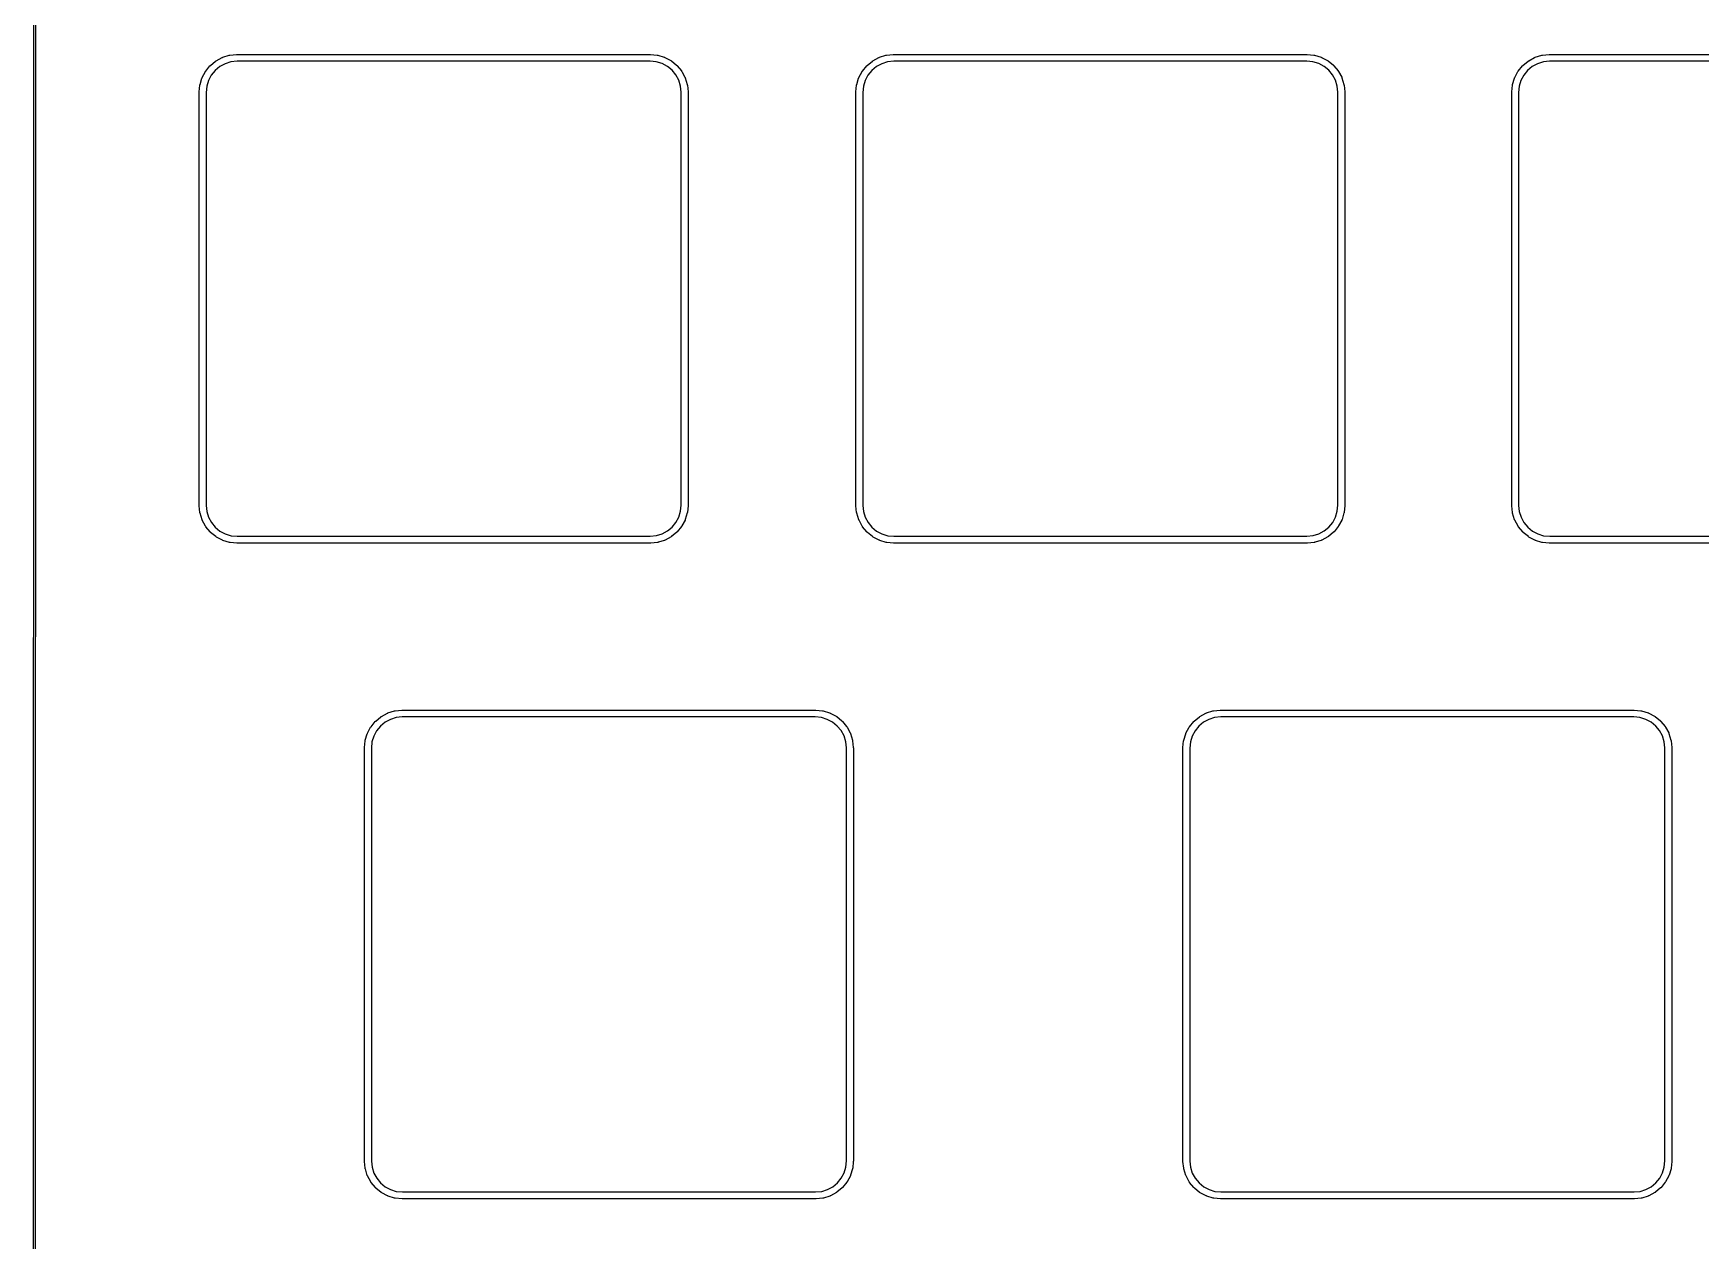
# Model space of a CAD drawing. Extents: x -16 to 302, y -161 to -39.
# Drawn here: x -15.9 to 32.53, y -100.39 to -65.31 of the extents above; entities that cross this region are included whole.
import ezdxf

# ---------------------------------------------------------------- set-up
doc = ezdxf.new("R2010")
doc.units = 0
doc.layers.add('BLACK', color=7, linetype='CONTINUOUS')

msp = doc.modelspace()

# ---------------------------------------------------------------- linework, layer by layer
at = {"layer": 'BLACK', "linetype": 'CONTINUOUS'}
for p, q in [((-15.9, -156.719), (-15.8873, -43.2169)), ((-15.8373, -43.2193), (-15.85, -156.718)), ((-10.8926, -66.4107), (-10.7693, -66.2595)), ((-10.7693, -66.2595), (-10.7684, -66.2584)), ((-10.7693, -66.2595), (-10.7693, -66.2595)), ((-10.7693, -66.2595), (-10.7693, -66.2595)), ((-10.7684, -66.2584), (-10.7619, -66.2521)), ((-10.7619, -66.2521), (-10.7555, -66.2456)), ((-10.7555, -66.2456), (-10.6051, -66.1212)), ((-10.4852, -66.2816), (-10.6205, -66.3935)), ((-10.6051, -66.1212), (-10.6041, -66.1203)), ((-10.6041, -66.1203), (-10.5965, -66.1154)), ((-10.5965, -66.1154), (-10.589, -66.1103)), ((-10.589, -66.1103), (-10.4173, -66.0175)), ((-10.3308, -66.1981), (-10.4852, -66.2816)), ((-10.4173, -66.0175), (-10.416, -66.0168)), ((-10.416, -66.0168), (-10.4077, -66.0134)), ((-10.4077, -66.0134), (-10.3993, -66.0099)), ((-10.3993, -66.0099), (-10.2128, -65.9522)), ((-10.1631, -66.1462), (-10.3308, -66.1981)), ((-10.2128, -65.9522), (-10.2115, -65.9518)), ((-10.2115, -65.9518), (-10.2026, -65.9501)), ((-10.2026, -65.9501), (-10.1937, -65.9483)), ((-10.1937, -65.9483), (-9.99963, -65.9279)), ((-9.98377, -66.1273), (-10.1631, -66.1462)), ((-9.99963, -65.9279), (-9.99824, -65.9277)), ((-9.99824, -65.9277), (-9.99388, -65.9278)), ((-9.99388, -65.9278), (-9.98953, -65.9273)), ((-9.98953, -65.9273), (-9.98727, -65.9273)), ((-9.98727, -65.9273), (-9.9871, -65.9273)), ((-9.9871, -65.9273), (2.0227, -65.9273)), ((-9.98244, -66.1273), (-9.98377, -66.1273)), ((2.01292, -66.1273), (-9.98244, -66.1273)), ((2.19252, -66.1449), (2.01292, -66.1273)), ((2.0227, -65.9273), (2.02753, -65.9278)), ((2.02753, -65.9278), (2.02756, -65.9278)), ((2.02756, -65.9278), (2.22179, -65.9468)), ((2.36058, -66.1957), (2.19252, -66.1449)), ((2.22179, -65.9468), (2.22179, -65.9468)), ((2.22179, -65.9468), (2.22318, -65.947)), ((2.22318, -65.947), (2.23202, -65.9488)), ((2.23202, -65.9488), (2.24094, -65.9506)), ((2.24094, -65.9506), (2.42777, -66.007)), ((2.51559, -66.2781), (2.36058, -66.1957)), ((2.42777, -66.007), (2.42778, -66.007)), ((2.42778, -66.007), (2.42911, -66.0074)), ((2.42911, -66.0074), (2.43742, -66.011)), ((2.43742, -66.011), (2.44582, -66.0145)), ((2.44582, -66.0145), (2.61814, -66.1061)), ((2.65163, -66.389), (2.51559, -66.2781)), ((2.61814, -66.1061), (2.61814, -66.1061)), ((2.61814, -66.1061), (2.61814, -66.1061)), ((2.61814, -66.1061), (2.61937, -66.1067)), ((2.61937, -66.1067), (2.62683, -66.1119)), ((2.62683, -66.1119), (2.6344, -66.1169)), ((2.6344, -66.1169), (2.78563, -66.2402)), ((2.78563, -66.2402), (2.78564, -66.2402)), ((2.78564, -66.2402), (2.78564, -66.2402)), ((2.78564, -66.2402), (2.78671, -66.2411)), ((2.78671, -66.2411), (2.79303, -66.2476)), ((2.79303, -66.2476), (2.79948, -66.254)), ((2.79948, -66.254), (2.92389, -66.4044)), ((8.18278, -66.4107), (8.30613, -66.2595)), ((8.30613, -66.2595), (8.30613, -66.2595)), ((8.30613, -66.2595), (8.30614, -66.2595)), ((8.30614, -66.2595), (8.30702, -66.2584)), ((8.30702, -66.2584), (8.31348, -66.2521)), ((8.31348, -66.2521), (8.31989, -66.2456)), ((8.31989, -66.2456), (8.47026, -66.1212)), ((8.59019, -66.2816), (8.45492, -66.3935)), ((8.47026, -66.1212), (8.47135, -66.1203)), ((8.47135, -66.1203), (8.47891, -66.1154)), ((8.47891, -66.1154), (8.48644, -66.1103)), ((8.48644, -66.1103), (8.65812, -66.0175)), ((8.74462, -66.1981), (8.59019, -66.2816)), ((8.65812, -66.0175), (8.65935, -66.0168)), ((8.65935, -66.0168), (8.66773, -66.0134)), ((8.66773, -66.0134), (8.67611, -66.0099)), ((8.67611, -66.0099), (8.86255, -65.9522)), ((8.91233, -66.1462), (8.74462, -66.1981)), ((8.86255, -65.9522), (8.86389, -65.9518)), ((8.86389, -65.9518), (8.87279, -65.9501)), ((8.87279, -65.9501), (8.88167, -65.9483)), ((8.88167, -65.9483), (9.07577, -65.9279)), ((9.09163, -66.1273), (8.91233, -66.1462)), ((9.07577, -65.9279), (9.07715, -65.9277)), ((9.07715, -65.9277), (9.08152, -65.9278)), ((9.08152, -65.9278), (9.08587, -65.9273)), ((9.08587, -65.9273), (9.08813, -65.9273)), ((9.08813, -65.9273), (9.0883, -65.9273)), ((9.0883, -65.9273), (21.0981, -65.9273)), ((9.09296, -66.1273), (9.09163, -66.1273)), ((21.0883, -66.1273), (9.09296, -66.1273)), ((21.2679, -66.1449), (21.0883, -66.1273)), ((21.0981, -65.9273), (21.1029, -65.9278)), ((21.1029, -65.9278), (21.103, -65.9278)), ((21.103, -65.9278), (21.2972, -65.9468)), ((21.436, -66.1957), (21.2679, -66.1449)), ((21.2972, -65.9468), (21.2972, -65.9468)), ((21.2972, -65.9468), (21.2986, -65.947)), ((21.2986, -65.947), (21.3074, -65.9488)), ((21.3074, -65.9488), (21.3163, -65.9506)), ((21.3163, -65.9506), (21.5032, -66.007)), ((21.591, -66.2781), (21.436, -66.1957)), ((21.5032, -66.007), (21.5032, -66.007)), ((21.5032, -66.007), (21.5045, -66.0074)), ((21.5045, -66.0074), (21.5128, -66.011)), ((21.5128, -66.011), (21.5212, -66.0145)), ((21.5212, -66.0145), (21.6935, -66.1061)), ((21.727, -66.389), (21.591, -66.2781)), ((21.6935, -66.1061), (21.6935, -66.1061)), ((21.6935, -66.1061), (21.6935, -66.1061)), ((21.6935, -66.1061), (21.6948, -66.1067)), ((21.6948, -66.1067), (21.7022, -66.1119)), ((21.7022, -66.1119), (21.7098, -66.1169)), ((21.7098, -66.1169), (21.861, -66.2402)), ((21.861, -66.2402), (21.861, -66.2402)), ((21.861, -66.2402), (21.861, -66.2402)), ((21.861, -66.2402), (21.8621, -66.2411)), ((21.8621, -66.2411), (21.8684, -66.2476)), ((21.8684, -66.2476), (21.8749, -66.254)), ((21.8749, -66.254), (21.9993, -66.4044)), ((27.2328, -66.4107), (27.3561, -66.2595)), ((27.3561, -66.2595), (27.357, -66.2584)), ((27.3561, -66.2595), (27.3561, -66.2595)), ((27.3561, -66.2595), (27.3561, -66.2595)), ((27.357, -66.2584), (27.3635, -66.2521)), ((27.3635, -66.2521), (27.3699, -66.2456)), ((27.3699, -66.2456), (27.5203, -66.1212)), ((27.6402, -66.2816), (27.5049, -66.3935)), ((27.5203, -66.1212), (27.5213, -66.1203)), ((27.5213, -66.1203), (27.5289, -66.1154)), ((27.5289, -66.1154), (27.5364, -66.1103)), ((27.5364, -66.1103), (27.7081, -66.0175)), ((27.7946, -66.1981), (27.6402, -66.2816)), ((27.7081, -66.0175), (27.7094, -66.0168)), ((27.7094, -66.0168), (27.7177, -66.0134)), ((27.7177, -66.0134), (27.7261, -66.0099)), ((27.7261, -66.0099), (27.9126, -65.9522)), ((27.9623, -66.1462), (27.7946, -66.1981)), ((27.9126, -65.9522), (27.9139, -65.9518)), ((27.9139, -65.9518), (27.9228, -65.9501)), ((27.9228, -65.9501), (27.9317, -65.9483)), ((27.9317, -65.9483), (28.1258, -65.9279)), ((28.1416, -66.1273), (27.9623, -66.1462)), ((28.1258, -65.9279), (28.1272, -65.9277)), ((28.1272, -65.9277), (28.1315, -65.9278)), ((28.1315, -65.9278), (28.1359, -65.9273)), ((28.1359, -65.9273), (28.1381, -65.9273)), ((28.1381, -65.9273), (28.1383, -65.9273)), ((28.1383, -65.9273), (40.1481, -65.9273)), ((28.143, -66.1273), (28.1416, -66.1273)), ((40.1383, -66.1273), (28.143, -66.1273)), ((-11.0817, -67.0175), (-11.0627, -66.8233)), ((-11.0627, -66.8233), (-11.0625, -66.8219)), ((-11.0625, -66.8219), (-11.0607, -66.8131)), ((-11.0607, -66.8131), (-11.0589, -66.8042)), ((-11.0589, -66.8042), (-11.0025, -66.6173)), ((-11.0025, -66.6173), (-11.0021, -66.616)), ((-11.0021, -66.616), (-10.9985, -66.6077)), ((-10.9985, -66.6077), (-10.995, -66.5993)), ((-10.995, -66.5993), (-10.9034, -66.427)), ((-10.9034, -66.427), (-10.9028, -66.4257)), ((-10.9034, -66.427), (-10.9034, -66.427)), ((-10.9034, -66.427), (-10.9034, -66.427)), ((-10.9028, -66.4257), (-10.8976, -66.4183)), ((-10.8976, -66.4183), (-10.8926, -66.4107)), ((-10.8138, -66.6845), (-10.8646, -66.8526)), ((-10.7314, -66.5295), (-10.8138, -66.6845)), ((-10.6205, -66.3935), (-10.7314, -66.5295)), ((2.76354, -66.5243), (2.65163, -66.389)), ((2.84703, -66.6787), (2.76354, -66.5243)), ((2.89895, -66.8464), (2.84703, -66.6787)), ((2.92389, -66.4044), (2.92477, -66.4054)), ((2.92477, -66.4054), (2.92972, -66.413)), ((2.92972, -66.413), (2.9348, -66.4205)), ((2.9348, -66.4205), (3.02763, -66.5922)), ((3.02763, -66.5922), (3.02828, -66.5935)), ((3.02828, -66.5935), (3.03167, -66.6018)), ((3.03167, -66.6018), (3.03519, -66.6102)), ((3.03519, -66.6102), (3.0929, -66.7967)), ((3.0929, -66.7967), (3.09331, -66.798)), ((3.09331, -66.798), (3.09501, -66.8069)), ((3.09501, -66.8069), (3.09683, -66.8158)), ((3.09683, -66.8158), (3.11723, -67.0099)), ((7.99368, -67.0175), (8.01272, -66.8233)), ((8.01272, -66.8233), (8.01287, -66.8219)), ((8.01287, -66.8219), (8.01475, -66.8131)), ((8.01475, -66.8131), (8.01651, -66.8042)), ((8.01651, -66.8042), (8.07292, -66.6173)), ((8.07292, -66.6173), (8.07334, -66.616)), ((8.07334, -66.616), (8.0769, -66.6077)), ((8.0769, -66.6077), (8.08036, -66.5993)), ((8.08036, -66.5993), (8.17198, -66.427)), ((8.17198, -66.427), (8.17198, -66.427)), ((8.17198, -66.427), (8.17199, -66.427)), ((8.17199, -66.427), (8.17265, -66.4257)), ((8.17265, -66.4257), (8.17776, -66.4183)), ((8.17776, -66.4183), (8.18278, -66.4107)), ((8.26155, -66.6845), (8.21081, -66.8526)), ((8.34397, -66.5295), (8.26155, -66.6845)), ((8.45492, -66.3935), (8.34397, -66.5295)), ((21.8389, -66.5243), (21.727, -66.389)), ((21.9224, -66.6787), (21.8389, -66.5243)), ((21.9743, -66.8464), (21.9224, -66.6787)), ((21.9993, -66.4044), (22.0002, -66.4054)), ((22.0002, -66.4054), (22.0051, -66.413)), ((22.0051, -66.413), (22.0102, -66.4205)), ((22.0102, -66.4205), (22.103, -66.5922)), ((22.103, -66.5922), (22.1037, -66.5935)), ((22.1037, -66.5935), (22.1071, -66.6018)), ((22.1071, -66.6018), (22.1106, -66.6102)), ((22.1106, -66.6102), (22.1683, -66.7967)), ((22.1683, -66.7967), (22.1687, -66.798)), ((22.1687, -66.798), (22.1704, -66.8069)), ((22.1704, -66.8069), (22.1722, -66.8158)), ((22.1722, -66.8158), (22.1926, -67.0099)), ((27.0437, -67.0175), (27.0627, -66.8233)), ((27.0627, -66.8233), (27.0629, -66.8219)), ((27.0629, -66.8219), (27.0647, -66.8131)), ((27.0647, -66.8131), (27.0665, -66.8042)), ((27.0665, -66.8042), (27.1229, -66.6173)), ((27.1229, -66.6173), (27.1233, -66.616)), ((27.1233, -66.616), (27.1269, -66.6077)), ((27.1269, -66.6077), (27.1304, -66.5993)), ((27.1304, -66.5993), (27.222, -66.427)), ((27.222, -66.427), (27.2226, -66.4257)), ((27.222, -66.427), (27.222, -66.427)), ((27.222, -66.427), (27.222, -66.427)), ((27.2226, -66.4257), (27.2278, -66.4183)), ((27.2278, -66.4183), (27.2328, -66.4107)), ((27.3116, -66.6845), (27.2608, -66.8526)), ((27.394, -66.5295), (27.3116, -66.6845)), ((27.5049, -66.3935), (27.394, -66.5295)), ((-11.0822, -67.0224), (-11.0817, -67.0176)), ((-11.0822, -79.0322), (-11.0822, -67.0224)), ((-11.0817, -67.0176), (-11.0817, -67.0175)), ((-10.8646, -66.8526), (-10.8822, -67.0322)), ((-10.8822, -67.0322), (-10.8822, -79.0272)), ((2.91779, -67.0257), (2.89895, -66.8464)), ((2.9178, -67.0274), (2.91779, -67.0257)), ((2.9178, -79.0224), (2.9178, -67.0274)), ((3.11723, -67.0099), (3.11736, -67.0113)), ((3.11736, -67.0113), (3.11733, -67.0156)), ((3.11733, -67.0156), (3.11777, -67.02)), ((3.11777, -67.02), (3.11778, -67.0222)), ((3.11778, -67.0222), (3.1178, -67.0224)), ((3.1178, -67.0224), (3.1178, -79.0322)), ((7.9932, -67.0224), (7.99368, -67.0176)), ((7.9932, -79.0322), (7.9932, -67.0224)), ((7.99368, -67.0176), (7.99368, -67.0175)), ((8.21081, -66.8526), (8.1932, -67.0322)), ((8.1932, -67.0322), (8.1932, -79.0272)), ((21.9932, -67.0257), (21.9743, -66.8464)), ((21.9932, -67.0274), (21.9932, -67.0257)), ((21.9932, -79.0224), (21.9932, -67.0274)), ((22.1926, -67.0099), (22.1928, -67.0113)), ((22.1928, -67.0113), (22.1927, -67.0156)), ((22.1927, -67.0156), (22.1932, -67.02)), ((22.1932, -67.02), (22.1932, -67.0222)), ((22.1932, -67.0222), (22.1932, -67.0224)), ((22.1932, -67.0224), (22.1932, -79.0322)), ((27.0432, -67.0224), (27.0437, -67.0176)), ((27.0432, -79.0322), (27.0432, -67.0224)), ((27.0437, -67.0176), (27.0437, -67.0175)), ((27.2608, -66.8526), (27.2432, -67.0322)), ((27.2432, -67.0322), (27.2432, -79.0272)), ((-11.0822, -79.0324), (-11.0822, -79.0322)), ((-11.0822, -79.0346), (-11.0822, -79.0324)), ((-11.0817, -79.039), (-11.0822, -79.0346)), ((-11.0818, -79.0433), (-11.0817, -79.039)), ((-11.0816, -79.0447), (-11.0818, -79.0433)), ((-11.0612, -79.2388), (-11.0816, -79.0447)), ((-11.0594, -79.2477), (-11.0612, -79.2388)), ((-11.0577, -79.2566), (-11.0594, -79.2477)), ((-11.0573, -79.2579), (-11.0577, -79.2566)), ((-10.9996, -79.4444), (-11.0573, -79.2579)), ((-10.8822, -79.0272), (-10.8822, -79.0289)), ((-10.8822, -79.0289), (-10.8633, -79.2082)), ((-10.8633, -79.2082), (-10.8114, -79.3759)), ((-10.8114, -79.3759), (-10.7279, -79.5303)), ((2.76703, -79.5251), (2.84945, -79.3701)), ((2.84945, -79.3701), (2.90019, -79.202)), ((2.90019, -79.202), (2.9178, -79.0224)), ((3.09449, -79.2504), (3.03808, -79.4373)), ((3.09625, -79.2415), (3.09449, -79.2504)), ((3.09813, -79.2327), (3.09625, -79.2415)), ((3.09828, -79.2313), (3.09813, -79.2327)), ((3.11732, -79.0371), (3.09828, -79.2313)), ((3.1178, -79.0322), (3.11732, -79.037)), ((3.11732, -79.037), (3.11732, -79.0371)), ((7.99322, -79.0324), (7.9932, -79.0322)), ((7.99322, -79.0346), (7.99322, -79.0324)), ((7.99367, -79.039), (7.99322, -79.0346)), ((7.99364, -79.0433), (7.99367, -79.039)), ((7.99377, -79.0447), (7.99364, -79.0433)), ((8.01417, -79.2388), (7.99377, -79.0447)), ((8.016, -79.2477), (8.01417, -79.2388)), ((8.01769, -79.2566), (8.016, -79.2477)), ((8.0181, -79.2579), (8.01769, -79.2566)), ((8.07581, -79.4444), (8.0181, -79.2579)), ((8.1932, -79.0272), (8.19321, -79.0289)), ((8.19321, -79.0289), (8.21205, -79.2082)), ((8.21205, -79.2082), (8.26397, -79.3759)), ((8.26397, -79.3759), (8.34746, -79.5303)), ((21.8424, -79.5251), (21.9248, -79.3701)), ((21.9248, -79.3701), (21.9756, -79.202)), ((21.9756, -79.202), (21.9932, -79.0224)), ((22.1699, -79.2504), (22.1135, -79.4373)), ((22.1716, -79.2415), (22.1699, -79.2504)), ((22.1735, -79.2327), (22.1716, -79.2415)), ((22.1737, -79.2313), (22.1735, -79.2327)), ((22.1927, -79.0371), (22.1737, -79.2313)), ((22.1932, -79.0322), (22.1927, -79.037)), ((22.1927, -79.037), (22.1927, -79.0371)), ((27.0432, -79.0324), (27.0432, -79.0322)), ((27.0432, -79.0346), (27.0432, -79.0324)), ((27.0437, -79.039), (27.0432, -79.0346)), ((27.0436, -79.0433), (27.0437, -79.039)), ((27.0438, -79.0447), (27.0436, -79.0433)), ((27.0642, -79.2388), (27.0438, -79.0447)), ((27.066, -79.2477), (27.0642, -79.2388)), ((27.0677, -79.2566), (27.066, -79.2477)), ((27.0681, -79.2579), (27.0677, -79.2566)), ((27.1258, -79.4444), (27.0681, -79.2579)), ((27.2432, -79.0272), (27.2432, -79.0289)), ((27.2432, -79.0289), (27.2621, -79.2082)), ((27.2621, -79.2082), (27.314, -79.3759)), ((27.314, -79.3759), (27.3975, -79.5303)), ((-10.9961, -79.4528), (-10.9996, -79.4444)), ((-10.9927, -79.4611), (-10.9961, -79.4528)), ((-10.992, -79.4624), (-10.9927, -79.4611)), ((-10.8992, -79.6341), (-10.992, -79.4624)), ((-10.992, -79.4624), (-10.992, -79.4624)), ((-10.992, -79.4624), (-10.992, -79.4624)), ((-10.8941, -79.6416), (-10.8992, -79.6341)), ((-10.8892, -79.6492), (-10.8941, -79.6416)), ((-10.8883, -79.6502), (-10.8892, -79.6492)), ((-10.7639, -79.8006), (-10.8883, -79.6502)), ((-10.7574, -79.807), (-10.7639, -79.8006)), ((-10.7511, -79.8135), (-10.7574, -79.807)), ((-10.75, -79.8144), (-10.7511, -79.8135)), ((-10.5988, -79.9377), (-10.75, -79.8144)), ((-10.75, -79.8144), (-10.75, -79.8144)), ((-10.75, -79.8144), (-10.75, -79.8144)), ((-10.7279, -79.5303), (-10.616, -79.6656)), ((-10.616, -79.6656), (-10.48, -79.7765)), ((-10.48, -79.7765), (-10.325, -79.8589)), ((-10.325, -79.8589), (-10.1569, -79.9097)), ((-10.1569, -79.9097), (-9.97732, -79.9273)), ((2.01937, -79.9273), (2.19867, -79.9084)), ((2.19867, -79.9084), (2.36638, -79.8565)), ((2.36638, -79.8565), (2.5208, -79.773)), ((2.5208, -79.773), (2.65607, -79.6611)), ((2.79111, -79.809), (2.64074, -79.9334)), ((2.65607, -79.6611), (2.76703, -79.5251)), ((2.79751, -79.8025), (2.79111, -79.809)), ((2.80397, -79.7962), (2.79751, -79.8025)), ((2.80486, -79.7951), (2.80397, -79.7962)), ((2.80487, -79.7951), (2.80486, -79.7951)), ((2.80486, -79.7951), (2.80486, -79.7951)), ((2.92821, -79.6439), (2.80487, -79.7951)), ((2.93322, -79.6364), (2.92821, -79.6439)), ((2.93835, -79.6289), (2.93322, -79.6364)), ((2.93901, -79.6276), (2.93835, -79.6289)), ((2.93902, -79.6276), (2.93901, -79.6276)), ((3.03064, -79.4553), (2.93902, -79.6276)), ((2.93902, -79.6276), (2.93902, -79.6276)), ((3.0341, -79.4469), (3.03064, -79.4553)), ((3.03767, -79.4386), (3.0341, -79.4469)), ((3.03808, -79.4373), (3.03767, -79.4386)), ((8.07933, -79.4528), (8.07581, -79.4444)), ((8.08272, -79.4611), (8.07933, -79.4528)), ((8.08337, -79.4624), (8.08272, -79.4611)), ((8.08338, -79.4624), (8.08337, -79.4624)), ((8.08337, -79.4624), (8.08337, -79.4624)), ((8.1762, -79.6341), (8.08338, -79.4624)), ((8.18128, -79.6416), (8.1762, -79.6341)), ((8.18623, -79.6492), (8.18128, -79.6416)), ((8.18711, -79.6502), (8.18623, -79.6492)), ((8.31151, -79.8006), (8.18711, -79.6502)), ((8.31795, -79.807), (8.31151, -79.8006)), ((8.32429, -79.8135), (8.31795, -79.807)), ((8.32536, -79.8144), (8.32429, -79.8135)), ((8.32537, -79.8144), (8.32536, -79.8144)), ((8.32536, -79.8144), (8.32536, -79.8144)), ((8.4766, -79.9377), (8.32537, -79.8144)), ((8.34746, -79.5303), (8.45937, -79.6656)), ((8.45937, -79.6656), (8.59541, -79.7765)), ((8.59541, -79.7765), (8.75042, -79.8589)), ((8.75042, -79.8589), (8.91848, -79.9097)), ((8.91848, -79.9097), (9.09808, -79.9273)), ((21.0948, -79.9273), (21.2741, -79.9084)), ((21.2741, -79.9084), (21.4418, -79.8565)), ((21.4418, -79.8565), (21.5962, -79.773)), ((21.5962, -79.773), (21.7315, -79.6611)), ((21.8665, -79.809), (21.7161, -79.9334)), ((21.7315, -79.6611), (21.8424, -79.5251)), ((21.8729, -79.8025), (21.8665, -79.809)), ((21.8794, -79.7962), (21.8729, -79.8025)), ((21.8803, -79.7951), (21.8794, -79.7962)), ((22.0036, -79.6439), (21.8803, -79.7951)), ((21.8803, -79.7951), (21.8803, -79.7951)), ((21.8803, -79.7951), (21.8803, -79.7951)), ((22.0086, -79.6364), (22.0036, -79.6439)), ((22.0138, -79.6289), (22.0086, -79.6364)), ((22.0144, -79.6276), (22.0138, -79.6289)), ((22.106, -79.4553), (22.0144, -79.6276)), ((22.0144, -79.6276), (22.0144, -79.6276)), ((22.0144, -79.6276), (22.0144, -79.6276)), ((22.1095, -79.4469), (22.106, -79.4553)), ((22.1131, -79.4386), (22.1095, -79.4469)), ((22.1135, -79.4373), (22.1131, -79.4386)), ((27.1293, -79.4528), (27.1258, -79.4444)), ((27.1327, -79.4611), (27.1293, -79.4528)), ((27.1334, -79.4624), (27.1327, -79.4611)), ((27.2262, -79.6341), (27.1334, -79.4624)), ((27.1334, -79.4624), (27.1334, -79.4624)), ((27.1334, -79.4624), (27.1334, -79.4624)), ((27.2313, -79.6416), (27.2262, -79.6341)), ((27.2362, -79.6492), (27.2313, -79.6416)), ((27.2371, -79.6502), (27.2362, -79.6492)), ((27.3615, -79.8006), (27.2371, -79.6502)), ((27.368, -79.807), (27.3615, -79.8006)), ((27.3743, -79.8135), (27.368, -79.807)), ((27.3754, -79.8144), (27.3743, -79.8135)), ((27.5266, -79.9377), (27.3754, -79.8144)), ((27.3754, -79.8144), (27.3754, -79.8144)), ((27.3754, -79.8144), (27.3754, -79.8144)), ((27.3975, -79.5303), (27.5094, -79.6656)), ((27.5094, -79.6656), (27.6454, -79.7765)), ((27.6454, -79.7765), (27.8004, -79.8589)), ((27.8004, -79.8589), (27.9685, -79.9097)), ((27.9685, -79.9097), (28.1481, -79.9273)), ((-10.5913, -79.9427), (-10.5988, -79.9377)), ((-10.5838, -79.9479), (-10.5913, -79.9427)), ((-10.5825, -79.9485), (-10.5838, -79.9479)), ((-10.4102, -80.0401), (-10.5825, -79.9485)), ((-10.5825, -79.9485), (-10.5825, -79.9485)), ((-10.5825, -79.9485), (-10.5825, -79.9485)), ((-10.4018, -80.0436), (-10.4102, -80.0401)), ((-10.3935, -80.0472), (-10.4018, -80.0436)), ((-10.3922, -80.0476), (-10.3935, -80.0472)), ((-10.2053, -80.104), (-10.3922, -80.0476)), ((-10.1964, -80.1058), (-10.2053, -80.104)), ((-10.1876, -80.1076), (-10.1964, -80.1058)), ((-10.1862, -80.1078), (-10.1876, -80.1076)), ((-9.99196, -80.1268), (-10.1862, -80.1078)), ((-10.1862, -80.1078), (-10.1862, -80.1078)), ((-9.99193, -80.1268), (-9.99196, -80.1268)), ((-9.9871, -80.1273), (-9.99193, -80.1268)), ((2.0227, -80.1273), (-9.9871, -80.1273)), ((-9.97732, -79.9273), (2.01804, -79.9273)), ((2.01804, -79.9273), (2.01937, -79.9273)), ((2.02287, -80.1273), (2.0227, -80.1273)), ((2.02513, -80.1273), (2.02287, -80.1273)), ((2.02948, -80.1268), (2.02513, -80.1273)), ((2.03384, -80.1269), (2.02948, -80.1268)), ((2.03523, -80.1267), (2.03384, -80.1269)), ((2.22933, -80.1063), (2.03523, -80.1267)), ((2.23821, -80.1045), (2.22933, -80.1063)), ((2.24711, -80.1028), (2.23821, -80.1045)), ((2.24845, -80.1024), (2.24711, -80.1028)), ((2.43489, -80.0447), (2.24845, -80.1024)), ((2.44327, -80.0412), (2.43489, -80.0447)), ((2.45165, -80.0378), (2.44327, -80.0412)), ((2.45287, -80.0371), (2.45165, -80.0378)), ((2.45288, -80.0371), (2.45287, -80.0371)), ((2.62455, -79.9443), (2.45288, -80.0371)), ((2.45288, -80.0371), (2.45288, -80.0371)), ((2.63209, -79.9392), (2.62455, -79.9443)), ((2.63965, -79.9343), (2.63209, -79.9392)), ((2.64074, -79.9334), (2.63965, -79.9343)), ((8.48414, -79.9427), (8.4766, -79.9377)), ((8.49163, -79.9479), (8.48414, -79.9427)), ((8.49286, -79.9485), (8.49163, -79.9479)), ((8.66518, -80.0401), (8.49286, -79.9485)), ((8.49286, -79.9485), (8.49286, -79.9485)), ((8.49286, -79.9485), (8.49286, -79.9485)), ((8.67356, -80.0436), (8.66518, -80.0401)), ((8.68189, -80.0472), (8.67356, -80.0436)), ((8.68323, -80.0476), (8.68189, -80.0472)), ((8.87006, -80.104), (8.68323, -80.0476)), ((8.87896, -80.1058), (8.87006, -80.104)), ((8.88782, -80.1076), (8.87896, -80.1058)), ((8.88921, -80.1078), (8.88782, -80.1076)), ((9.08344, -80.1268), (8.88921, -80.1078)), ((8.88921, -80.1078), (8.88921, -80.1078)), ((9.08347, -80.1268), (9.08344, -80.1268)), ((9.0883, -80.1273), (9.08347, -80.1268)), ((21.0981, -80.1273), (9.0883, -80.1273)), ((9.09808, -79.9273), (21.0934, -79.9273)), ((21.0934, -79.9273), (21.0948, -79.9273)), ((21.0983, -80.1273), (21.0981, -80.1273)), ((21.1005, -80.1273), (21.0983, -80.1273)), ((21.1049, -80.1268), (21.1005, -80.1273)), ((21.1092, -80.1269), (21.1049, -80.1268)), ((21.1106, -80.1267), (21.1092, -80.1269)), ((21.3047, -80.1063), (21.1106, -80.1267)), ((21.3136, -80.1045), (21.3047, -80.1063)), ((21.3225, -80.1028), (21.3136, -80.1045)), ((21.3238, -80.1024), (21.3225, -80.1028)), ((21.5103, -80.0447), (21.3238, -80.1024)), ((21.5187, -80.0412), (21.5103, -80.0447)), ((21.527, -80.0378), (21.5187, -80.0412)), ((21.5283, -80.0371), (21.527, -80.0378)), ((21.7, -79.9443), (21.5283, -80.0371)), ((21.5283, -80.0371), (21.5283, -80.0371)), ((21.5283, -80.0371), (21.5283, -80.0371)), ((21.7075, -79.9392), (21.7, -79.9443)), ((21.7151, -79.9343), (21.7075, -79.9392)), ((21.7161, -79.9334), (21.7151, -79.9343)), ((27.5341, -79.9427), (27.5266, -79.9377)), ((27.5416, -79.9479), (27.5341, -79.9427)), ((27.5429, -79.9485), (27.5416, -79.9479)), ((27.7152, -80.0401), (27.5429, -79.9485)), ((27.5429, -79.9485), (27.5429, -79.9485)), ((27.5429, -79.9485), (27.5429, -79.9485)), ((27.7236, -80.0436), (27.7152, -80.0401)), ((27.7319, -80.0472), (27.7236, -80.0436)), ((27.7332, -80.0476), (27.7319, -80.0472)), ((27.9201, -80.104), (27.7332, -80.0476)), ((27.929, -80.1058), (27.9201, -80.104)), ((27.9378, -80.1076), (27.929, -80.1058)), ((27.9392, -80.1078), (27.9378, -80.1076)), ((28.1334, -80.1268), (27.9392, -80.1078)), ((27.9392, -80.1078), (27.9392, -80.1078)), ((28.1335, -80.1268), (28.1334, -80.1268)), ((28.1383, -80.1273), (28.1335, -80.1268)), ((40.1481, -80.1273), (28.1383, -80.1273)), ((28.1481, -79.9273), (40.1434, -79.9273)), ((-5.95491, -85.2956), (-5.80454, -85.1712)), ((-5.80454, -85.1712), (-5.80345, -85.1703)), ((-5.80345, -85.1703), (-5.79589, -85.1654)), ((-5.79589, -85.1654), (-5.78836, -85.1603)), ((-5.78836, -85.1603), (-5.61668, -85.0675)), ((-5.61668, -85.0675), (-5.61545, -85.0668)), ((-5.61545, -85.0668), (-5.60707, -85.0634)), ((-5.60707, -85.0634), (-5.59869, -85.0599)), ((-5.59869, -85.0599), (-5.41225, -85.0022)), ((-5.36247, -85.1962), (-5.53018, -85.2481)), ((-5.41225, -85.0022), (-5.41091, -85.0018)), ((-5.41091, -85.0018), (-5.40201, -85.0001)), ((-5.40201, -85.0001), (-5.39313, -84.9983)), ((-5.39313, -84.9983), (-5.19903, -84.9779)), ((-5.18317, -85.1773), (-5.36247, -85.1962)), ((-5.19903, -84.9779), (-5.19764, -84.9777)), ((-5.19764, -84.9777), (-5.19328, -84.9778)), ((-5.19328, -84.9778), (-5.18892, -84.9773)), ((-5.18892, -84.9773), (-5.18667, -84.9773)), ((-5.18667, -84.9773), (-5.1865, -84.9773)), ((-5.1865, -84.9773), (6.8233, -84.9773)), ((-5.18184, -85.1773), (-5.18317, -85.1773)), ((6.81352, -85.1773), (-5.18184, -85.1773)), ((6.99312, -85.1949), (6.81352, -85.1773)), ((6.8233, -84.9773), (6.82813, -84.9778)), ((6.82813, -84.9778), (6.82816, -84.9778)), ((6.82816, -84.9778), (7.02239, -84.9968)), ((7.16118, -85.2457), (6.99312, -85.1949)), ((7.02239, -84.9968), (7.02239, -84.9968)), ((7.02239, -84.9968), (7.02378, -84.997)), ((7.02378, -84.997), (7.03262, -84.9988)), ((7.03262, -84.9988), (7.04154, -85.0006)), ((7.04154, -85.0006), (7.22837, -85.057)), ((7.22837, -85.057), (7.22838, -85.057)), ((7.22838, -85.057), (7.22971, -85.0574)), ((7.22971, -85.0574), (7.23802, -85.061)), ((7.23802, -85.061), (7.24642, -85.0645)), ((7.24642, -85.0645), (7.41874, -85.1561)), ((7.41874, -85.1561), (7.41874, -85.1561)), ((7.41874, -85.1561), (7.41874, -85.1561)), ((7.41874, -85.1561), (7.41997, -85.1567)), ((7.41997, -85.1567), (7.42743, -85.1619)), ((7.42743, -85.1619), (7.43499, -85.1669)), ((7.43499, -85.1669), (7.58623, -85.2902)), ((17.8195, -85.2956), (17.9699, -85.1712)), ((17.9699, -85.1712), (17.9709, -85.1703)), ((17.9709, -85.1703), (17.9785, -85.1654)), ((17.9785, -85.1654), (17.986, -85.1603)), ((17.986, -85.1603), (18.1577, -85.0675)), ((18.1577, -85.0675), (18.159, -85.0668)), ((18.159, -85.0668), (18.1673, -85.0634)), ((18.1673, -85.0634), (18.1757, -85.0599)), ((18.1757, -85.0599), (18.3622, -85.0022)), ((18.4119, -85.1962), (18.2442, -85.2481)), ((18.3622, -85.0022), (18.3635, -85.0018)), ((18.3635, -85.0018), (18.3724, -85.0001)), ((18.3724, -85.0001), (18.3813, -84.9983)), ((18.3813, -84.9983), (18.5754, -84.9779)), ((18.5912, -85.1773), (18.4119, -85.1962)), ((18.5754, -84.9779), (18.5768, -84.9777)), ((18.5768, -84.9777), (18.5811, -84.9778)), ((18.5811, -84.9778), (18.5855, -84.9773)), ((18.5855, -84.9773), (18.5877, -84.9773)), ((18.5877, -84.9773), (18.5879, -84.9773)), ((18.5879, -84.9773), (30.5977, -84.9773)), ((18.5926, -85.1773), (18.5912, -85.1773)), ((30.5879, -85.1773), (18.5926, -85.1773)), ((30.7675, -85.1949), (30.5879, -85.1773)), ((30.5977, -84.9773), (30.6025, -84.9778)), ((30.6025, -84.9778), (30.6026, -84.9778)), ((30.6026, -84.9778), (30.7968, -84.9968)), ((30.9356, -85.2457), (30.7675, -85.1949)), ((30.7968, -84.9968), (30.7968, -84.9968)), ((30.7968, -84.9968), (30.7982, -84.997)), ((30.7982, -84.997), (30.807, -84.9988)), ((30.807, -84.9988), (30.8159, -85.0006)), ((30.8159, -85.0006), (31.0028, -85.057)), ((31.0028, -85.057), (31.0028, -85.057)), ((31.0028, -85.057), (31.0041, -85.0574)), ((31.0041, -85.0574), (31.0124, -85.061)), ((31.0124, -85.061), (31.0208, -85.0645)), ((31.0208, -85.0645), (31.1931, -85.1561)), ((31.1931, -85.1561), (31.1931, -85.1561)), ((31.1931, -85.1561), (31.1931, -85.1561)), ((31.1931, -85.1561), (31.1944, -85.1567)), ((31.1944, -85.1567), (31.2018, -85.1619)), ((31.2018, -85.1619), (31.2094, -85.1669)), ((31.2094, -85.1669), (31.3606, -85.2902)), ((-6.25829, -85.8542), (-6.20188, -85.6673)), ((-6.20188, -85.6673), (-6.20146, -85.666)), ((-6.20146, -85.666), (-6.1979, -85.6577)), ((-6.1979, -85.6577), (-6.19444, -85.6493)), ((-6.19444, -85.6493), (-6.10282, -85.477)), ((-6.10282, -85.477), (-6.10282, -85.477)), ((-6.10282, -85.477), (-6.10281, -85.477)), ((-6.10281, -85.477), (-6.10215, -85.4757)), ((-6.10215, -85.4757), (-6.09704, -85.4683)), ((-6.09704, -85.4683), (-6.09201, -85.4607)), ((-6.09201, -85.4607), (-5.96867, -85.3095)), ((-5.93083, -85.5795), (-6.01325, -85.7345)), ((-5.96867, -85.3095), (-5.96867, -85.3095)), ((-5.96867, -85.3095), (-5.96866, -85.3095)), ((-5.96866, -85.3095), (-5.96777, -85.3084)), ((-5.96777, -85.3084), (-5.96132, -85.3021)), ((-5.96132, -85.3021), (-5.95491, -85.2956)), ((-5.81987, -85.4435), (-5.93083, -85.5795)), ((-5.68461, -85.3316), (-5.81987, -85.4435)), ((-5.53018, -85.2481), (-5.68461, -85.3316)), ((7.31619, -85.3281), (7.16118, -85.2457)), ((7.45223, -85.439), (7.31619, -85.3281)), ((7.56414, -85.5743), (7.45223, -85.439)), ((7.64763, -85.7287), (7.56414, -85.5743)), ((7.58623, -85.2902), (7.58624, -85.2902)), ((7.58624, -85.2902), (7.58624, -85.2902)), ((7.58624, -85.2902), (7.58731, -85.2911)), ((7.58731, -85.2911), (7.59363, -85.2976)), ((7.59363, -85.2976), (7.60008, -85.304)), ((7.60008, -85.304), (7.72449, -85.4544)), ((7.72449, -85.4544), (7.72537, -85.4554)), ((7.72537, -85.4554), (7.73032, -85.463)), ((7.73032, -85.463), (7.7354, -85.4705)), ((7.7354, -85.4705), (7.82823, -85.6422)), ((7.82823, -85.6422), (7.82888, -85.6435)), ((7.82888, -85.6435), (7.83227, -85.6518)), ((7.83227, -85.6518), (7.83579, -85.6602)), ((7.83579, -85.6602), (7.8935, -85.8467)), ((17.5161, -85.8542), (17.5725, -85.6673)), ((17.5725, -85.6673), (17.5729, -85.666)), ((17.5729, -85.666), (17.5765, -85.6577)), ((17.5765, -85.6577), (17.58, -85.6493)), ((17.58, -85.6493), (17.6716, -85.477)), ((17.6716, -85.477), (17.6722, -85.4757)), ((17.6716, -85.477), (17.6716, -85.477)), ((17.6716, -85.477), (17.6716, -85.477)), ((17.6722, -85.4757), (17.6774, -85.4683)), ((17.6774, -85.4683), (17.6824, -85.4607)), ((17.6824, -85.4607), (17.8057, -85.3095)), ((17.8436, -85.5795), (17.7612, -85.7345)), ((17.8057, -85.3095), (17.8066, -85.3084)), ((17.8057, -85.3095), (17.8057, -85.3095)), ((17.8057, -85.3095), (17.8057, -85.3095)), ((17.8066, -85.3084), (17.8131, -85.3021)), ((17.8131, -85.3021), (17.8195, -85.2956)), ((17.9545, -85.4435), (17.8436, -85.5795)), ((18.0898, -85.3316), (17.9545, -85.4435)), ((18.2442, -85.2481), (18.0898, -85.3316)), ((31.0906, -85.3281), (30.9356, -85.2457)), ((31.2266, -85.439), (31.0906, -85.3281)), ((31.3385, -85.5743), (31.2266, -85.439)), ((31.422, -85.7287), (31.3385, -85.5743)), ((31.3606, -85.2902), (31.3606, -85.2902)), ((31.3606, -85.2902), (31.3606, -85.2902)), ((31.3606, -85.2902), (31.3617, -85.2911)), ((31.3617, -85.2911), (31.368, -85.2976)), ((31.368, -85.2976), (31.3745, -85.304)), ((31.3745, -85.304), (31.4989, -85.4544)), ((31.4989, -85.4544), (31.4998, -85.4554)), ((31.4998, -85.4554), (31.5047, -85.463)), ((31.5047, -85.463), (31.5098, -85.4705)), ((31.5098, -85.4705), (31.6026, -85.6422)), ((31.6026, -85.6422), (31.6033, -85.6435)), ((31.6033, -85.6435), (31.6067, -85.6518)), ((31.6067, -85.6518), (31.6102, -85.6602)), ((31.6102, -85.6602), (31.6679, -85.8467)), ((-6.2816, -86.0724), (-6.28112, -86.0676)), ((-6.2816, -98.0822), (-6.2816, -86.0724)), ((-6.28112, -86.0675), (-6.26208, -85.8733)), ((-6.28112, -86.0676), (-6.28112, -86.0675)), ((-6.26208, -85.8733), (-6.26193, -85.8719)), ((-6.26193, -85.8719), (-6.26005, -85.8631)), ((-6.26005, -85.8631), (-6.25829, -85.8542)), ((-6.06399, -85.9026), (-6.0816, -86.0822)), ((-6.0816, -86.0822), (-6.0816, -98.0772)), ((-6.01325, -85.7345), (-6.06399, -85.9026)), ((7.69955, -85.8964), (7.64763, -85.7287)), ((7.71839, -86.0757), (7.69955, -85.8964)), ((7.7184, -86.0774), (7.71839, -86.0757)), ((7.7184, -98.0724), (7.7184, -86.0774)), ((7.8935, -85.8467), (7.89391, -85.848)), ((7.89391, -85.848), (7.8956, -85.8569)), ((7.8956, -85.8569), (7.89743, -85.8658)), ((7.89743, -85.8658), (7.91783, -86.0599)), ((7.91783, -86.0599), (7.91796, -86.0613)), ((7.91796, -86.0613), (7.91793, -86.0656)), ((7.91793, -86.0656), (7.91837, -86.07)), ((7.91837, -86.07), (7.91838, -86.0722)), ((7.91838, -86.0722), (7.9184, -86.0724)), ((7.9184, -86.0724), (7.9184, -98.0822)), ((17.4928, -86.0724), (17.4933, -86.0676)), ((17.4928, -98.0822), (17.4928, -86.0724)), ((17.4933, -86.0675), (17.5123, -85.8733)), ((17.4933, -86.0676), (17.4933, -86.0675)), ((17.5123, -85.8733), (17.5125, -85.8719)), ((17.5125, -85.8719), (17.5143, -85.8631)), ((17.5143, -85.8631), (17.5161, -85.8542)), ((17.7104, -85.9026), (17.6928, -86.0822)), ((17.6928, -86.0822), (17.6928, -98.0772)), ((17.7612, -85.7345), (17.7104, -85.9026)), ((31.4739, -85.8964), (31.422, -85.7287)), ((31.4928, -86.0757), (31.4739, -85.8964)), ((31.4928, -86.0774), (31.4928, -86.0757)), ((31.4928, -98.0724), (31.4928, -86.0774)), ((31.6679, -85.8467), (31.6683, -85.848)), ((31.6683, -85.848), (31.67, -85.8569)), ((31.67, -85.8569), (31.6718, -85.8658)), ((31.6718, -85.8658), (31.6922, -86.0599)), ((31.6922, -86.0599), (31.6924, -86.0613)), ((31.6924, -86.0613), (31.6923, -86.0656)), ((31.6923, -86.0656), (31.6928, -86.07)), ((31.6928, -86.07), (31.6928, -86.0722)), ((31.6928, -86.0722), (31.6928, -86.0724)), ((31.6928, -86.0724), (31.6928, -98.0822)), ((-6.28158, -98.0824), (-6.2816, -98.0822)), ((-6.28158, -98.0846), (-6.28158, -98.0824)), ((-6.28113, -98.089), (-6.28158, -98.0846)), ((-6.28116, -98.0933), (-6.28113, -98.089)), ((-6.28103, -98.0947), (-6.28116, -98.0933)), ((-6.26063, -98.2888), (-6.28103, -98.0947)), ((-6.2588, -98.2977), (-6.26063, -98.2888)), ((-6.25711, -98.3066), (-6.2588, -98.2977)), ((-6.2567, -98.3079), (-6.25711, -98.3066)), ((-6.19899, -98.4944), (-6.2567, -98.3079)), ((-6.0816, -98.0772), (-6.08159, -98.0789)), ((-6.08159, -98.0789), (-6.06275, -98.2582)), ((-6.06275, -98.2582), (-6.01083, -98.4259)), ((7.65005, -98.4201), (7.70079, -98.252)), ((7.70079, -98.252), (7.7184, -98.0724)), ((7.89509, -98.3004), (7.83868, -98.4873)), ((7.89685, -98.2915), (7.89509, -98.3004)), ((7.89873, -98.2827), (7.89685, -98.2915)), ((7.89888, -98.2813), (7.89873, -98.2827)), ((7.91792, -98.0871), (7.89888, -98.2813)), ((7.9184, -98.0822), (7.91792, -98.087)), ((7.91792, -98.087), (7.91792, -98.0871)), ((17.4928, -98.0824), (17.4928, -98.0822)), ((17.4928, -98.0846), (17.4928, -98.0824)), ((17.4933, -98.089), (17.4928, -98.0846)), ((17.4932, -98.0933), (17.4933, -98.089)), ((17.4934, -98.0947), (17.4932, -98.0933)), ((17.5138, -98.2888), (17.4934, -98.0947)), ((17.5156, -98.2977), (17.5138, -98.2888)), ((17.5173, -98.3066), (17.5156, -98.2977)), ((17.5177, -98.3079), (17.5173, -98.3066)), ((17.5754, -98.4944), (17.5177, -98.3079)), ((17.6928, -98.0772), (17.6928, -98.0789)), ((17.6928, -98.0789), (17.7117, -98.2582)), ((17.7117, -98.2582), (17.7636, -98.4259)), ((31.4244, -98.4201), (31.4752, -98.252)), ((31.4752, -98.252), (31.4928, -98.0724)), ((31.6695, -98.3004), (31.6131, -98.4873)), ((31.6712, -98.2915), (31.6695, -98.3004)), ((31.6731, -98.2827), (31.6712, -98.2915)), ((31.6733, -98.2813), (31.6731, -98.2827)), ((31.6923, -98.0871), (31.6733, -98.2813)), ((31.6928, -98.0822), (31.6923, -98.087)), ((31.6923, -98.087), (31.6923, -98.0871)), ((-6.19547, -98.5028), (-6.19899, -98.4944)), ((-6.19208, -98.5111), (-6.19547, -98.5028)), ((-6.19143, -98.5124), (-6.19208, -98.5111)), ((-6.19142, -98.5124), (-6.19143, -98.5124)), ((-6.19143, -98.5124), (-6.19143, -98.5124)), ((-6.0986, -98.6841), (-6.19142, -98.5124)), ((-6.09352, -98.6916), (-6.0986, -98.6841)), ((-6.08857, -98.6992), (-6.09352, -98.6916)), ((-6.08769, -98.7002), (-6.08857, -98.6992)), ((-5.96328, -98.8506), (-6.08769, -98.7002)), ((-6.01083, -98.4259), (-5.92734, -98.5803)), ((-5.92734, -98.5803), (-5.81543, -98.7156)), ((-5.81543, -98.7156), (-5.67939, -98.8265)), ((7.3214, -98.823), (7.45667, -98.7111)), ((7.45667, -98.7111), (7.56763, -98.5751)), ((7.56763, -98.5751), (7.65005, -98.4201)), ((7.72881, -98.6939), (7.60547, -98.8451)), ((7.73382, -98.6864), (7.72881, -98.6939)), ((7.73895, -98.6789), (7.73382, -98.6864)), ((7.73961, -98.6776), (7.73895, -98.6789)), ((7.73962, -98.6776), (7.73961, -98.6776)), ((7.83124, -98.5053), (7.73962, -98.6776)), ((7.73962, -98.6776), (7.73962, -98.6776)), ((7.8347, -98.4969), (7.83124, -98.5053)), ((7.83826, -98.4886), (7.8347, -98.4969)), ((7.83868, -98.4873), (7.83826, -98.4886)), ((17.5789, -98.5028), (17.5754, -98.4944)), ((17.5823, -98.5111), (17.5789, -98.5028)), ((17.583, -98.5124), (17.5823, -98.5111)), ((17.6758, -98.6841), (17.583, -98.5124)), ((17.583, -98.5124), (17.583, -98.5124)), ((17.583, -98.5124), (17.583, -98.5124)), ((17.6809, -98.6916), (17.6758, -98.6841)), ((17.6858, -98.6992), (17.6809, -98.6916)), ((17.6867, -98.7002), (17.6858, -98.6992)), ((17.8111, -98.8506), (17.6867, -98.7002)), ((17.7636, -98.4259), (17.8471, -98.5803)), ((17.8471, -98.5803), (17.959, -98.7156)), ((17.959, -98.7156), (18.095, -98.8265)), ((31.0958, -98.823), (31.2311, -98.7111)), ((31.2311, -98.7111), (31.342, -98.5751)), ((31.342, -98.5751), (31.4244, -98.4201)), ((31.5032, -98.6939), (31.3799, -98.8451)), ((31.5082, -98.6864), (31.5032, -98.6939)), ((31.5134, -98.6789), (31.5082, -98.6864)), ((31.514, -98.6776), (31.5134, -98.6789)), ((31.6056, -98.5053), (31.514, -98.6776)), ((31.514, -98.6776), (31.514, -98.6776)), ((31.514, -98.6776), (31.514, -98.6776)), ((31.6091, -98.4969), (31.6056, -98.5053)), ((31.6127, -98.4886), (31.6091, -98.4969)), ((31.6131, -98.4873), (31.6127, -98.4886)), ((-5.95685, -98.857), (-5.96328, -98.8506)), ((-5.95051, -98.8635), (-5.95685, -98.857)), ((-5.94944, -98.8644), (-5.95051, -98.8635)), ((-5.94943, -98.8644), (-5.94944, -98.8644)), ((-5.94944, -98.8644), (-5.94944, -98.8644)), ((-5.79819, -98.9877), (-5.94943, -98.8644)), ((-5.79066, -98.9927), (-5.79819, -98.9877)), ((-5.78317, -98.9979), (-5.79066, -98.9927)), ((-5.78194, -98.9985), (-5.78317, -98.9979)), ((-5.60962, -99.0901), (-5.78194, -98.9985)), ((-5.78194, -98.9985), (-5.78194, -98.9985)), ((-5.78194, -98.9985), (-5.78194, -98.9985)), ((-5.67939, -98.8265), (-5.52438, -98.9089)), ((-5.60123, -99.0936), (-5.60962, -99.0901)), ((-5.59291, -99.0972), (-5.60123, -99.0936)), ((-5.59157, -99.0976), (-5.59291, -99.0972)), ((-5.40474, -99.154), (-5.59157, -99.0976)), ((-5.52438, -98.9089), (-5.35632, -98.9597)), ((-5.39584, -99.1557), (-5.40474, -99.154)), ((-5.38698, -99.1576), (-5.39584, -99.1557)), ((-5.38559, -99.1578), (-5.38698, -99.1576)), ((-5.19136, -99.1768), (-5.38559, -99.1578)), ((-5.38559, -99.1578), (-5.38559, -99.1578)), ((-5.35632, -98.9597), (-5.17672, -98.9773)), ((-5.19133, -99.1768), (-5.19136, -99.1768)), ((-5.1865, -99.1773), (-5.19133, -99.1768)), ((6.8233, -99.1773), (-5.1865, -99.1773)), ((-5.17672, -98.9773), (6.81864, -98.9773)), ((6.81864, -98.9773), (6.81997, -98.9773)), ((6.81997, -98.9773), (6.99927, -98.9584)), ((6.82347, -99.1773), (6.8233, -99.1773)), ((6.82572, -99.1773), (6.82347, -99.1773)), ((6.83008, -99.1768), (6.82572, -99.1773)), ((6.83444, -99.1769), (6.83008, -99.1768)), ((6.83583, -99.1767), (6.83444, -99.1769)), ((7.02993, -99.1563), (6.83583, -99.1767)), ((6.99927, -98.9584), (7.16698, -98.9065)), ((7.03881, -99.1545), (7.02993, -99.1563)), ((7.04771, -99.1528), (7.03881, -99.1545)), ((7.04905, -99.1524), (7.04771, -99.1528)), ((7.23549, -99.0947), (7.04905, -99.1524)), ((7.16698, -98.9065), (7.3214, -98.823)), ((7.24387, -99.0912), (7.23549, -99.0947)), ((7.25225, -99.0878), (7.24387, -99.0912)), ((7.25347, -99.0871), (7.25225, -99.0878)), ((7.25348, -99.0871), (7.25347, -99.0871)), ((7.42515, -98.9943), (7.25348, -99.0871)), ((7.25348, -99.0871), (7.25348, -99.0871)), ((7.43269, -98.9892), (7.42515, -98.9943)), ((7.44025, -98.9843), (7.43269, -98.9892)), ((7.44134, -98.9834), (7.44025, -98.9843)), ((7.59171, -98.859), (7.44134, -98.9834)), ((7.59811, -98.8525), (7.59171, -98.859)), ((7.60457, -98.8462), (7.59811, -98.8525)), ((7.60546, -98.8451), (7.60457, -98.8462)), ((7.60547, -98.8451), (7.60546, -98.8451)), ((7.60546, -98.8451), (7.60546, -98.8451)), ((17.8176, -98.857), (17.8111, -98.8506)), ((17.8239, -98.8635), (17.8176, -98.857)), ((17.825, -98.8644), (17.8239, -98.8635)), ((17.9762, -98.9877), (17.825, -98.8644)), ((17.825, -98.8644), (17.825, -98.8644)), ((17.825, -98.8644), (17.825, -98.8644)), ((17.9837, -98.9927), (17.9762, -98.9877)), ((17.9912, -98.9979), (17.9837, -98.9927)), ((17.9925, -98.9985), (17.9912, -98.9979)), ((18.1648, -99.0901), (17.9925, -98.9985)), ((17.9925, -98.9985), (17.9925, -98.9985)), ((17.9925, -98.9985), (17.9925, -98.9985)), ((18.095, -98.8265), (18.25, -98.9089)), ((18.1732, -99.0936), (18.1648, -99.0901)), ((18.1815, -99.0972), (18.1732, -99.0936)), ((18.1828, -99.0976), (18.1815, -99.0972)), ((18.3697, -99.154), (18.1828, -99.0976)), ((18.25, -98.9089), (18.4181, -98.9597)), ((18.3786, -99.1557), (18.3697, -99.154)), ((18.3874, -99.1576), (18.3786, -99.1557)), ((18.3888, -99.1578), (18.3874, -99.1576)), ((18.583, -99.1768), (18.3888, -99.1578)), ((18.3888, -99.1578), (18.3888, -99.1578)), ((18.4181, -98.9597), (18.5977, -98.9773)), ((18.5831, -99.1768), (18.583, -99.1768)), ((18.5879, -99.1773), (18.5831, -99.1768)), ((30.5977, -99.1773), (18.5879, -99.1773)), ((18.5977, -98.9773), (30.593, -98.9773)), ((30.593, -98.9773), (30.5944, -98.9773)), ((30.5944, -98.9773), (30.7737, -98.9584)), ((30.5979, -99.1773), (30.5977, -99.1773)), ((30.6001, -99.1773), (30.5979, -99.1773)), ((30.6045, -99.1768), (30.6001, -99.1773)), ((30.6088, -99.1769), (30.6045, -99.1768)), ((30.6102, -99.1767), (30.6088, -99.1769)), ((30.8043, -99.1563), (30.6102, -99.1767)), ((30.7737, -98.9584), (30.9414, -98.9065)), ((30.8132, -99.1545), (30.8043, -99.1563)), ((30.8221, -99.1528), (30.8132, -99.1545)), ((30.8234, -99.1524), (30.8221, -99.1528)), ((31.0099, -99.0947), (30.8234, -99.1524)), ((30.9414, -98.9065), (31.0958, -98.823)), ((31.0183, -99.0912), (31.0099, -99.0947)), ((31.0266, -99.0878), (31.0183, -99.0912)), ((31.0279, -99.0871), (31.0266, -99.0878)), ((31.1996, -98.9943), (31.0279, -99.0871)), ((31.0279, -99.0871), (31.0279, -99.0871)), ((31.0279, -99.0871), (31.0279, -99.0871)), ((31.2071, -98.9892), (31.1996, -98.9943)), ((31.2147, -98.9843), (31.2071, -98.9892)), ((31.2157, -98.9834), (31.2147, -98.9843)), ((31.3661, -98.859), (31.2157, -98.9834)), ((31.3725, -98.8525), (31.3661, -98.859)), ((31.379, -98.8462), (31.3725, -98.8525)), ((31.3799, -98.8451), (31.379, -98.8462)), ((31.3799, -98.8451), (31.3799, -98.8451)), ((31.3799, -98.8451), (31.3799, -98.8451))]:
    msp.add_line(p, q, dxfattribs=at)

doc.saveas('drawing.dxf')
